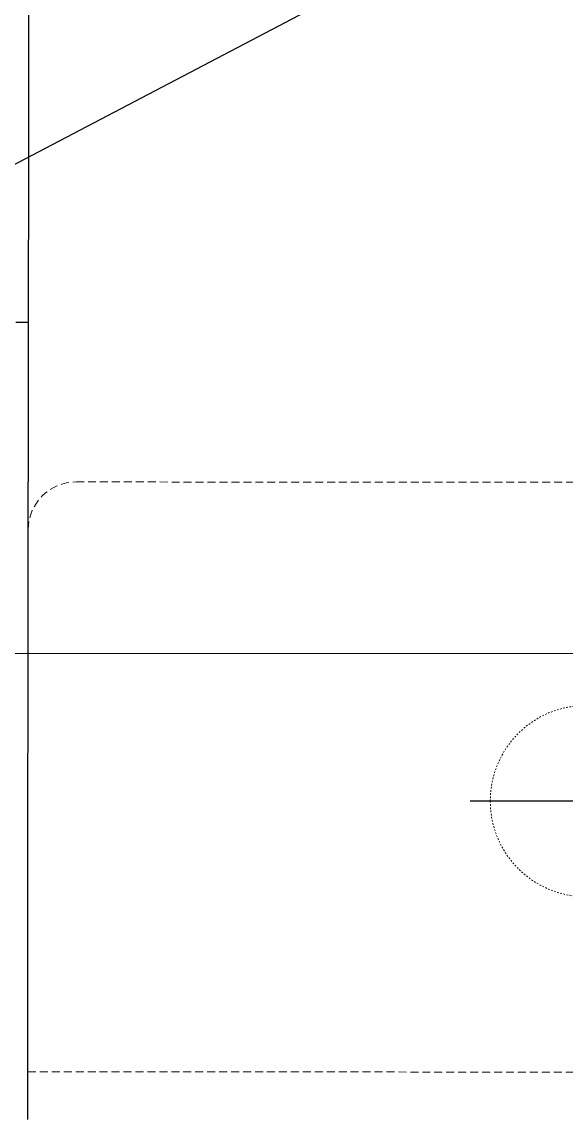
# Model space of a CAD drawing. Header units: millimetres. Extents: x 845401 to 948039, y 511594 to 550263.
# Drawn here: x 903133 to 903167.2, y 536012.5 to 536081.3 of the extents above; entities that cross this region are included whole.
import ezdxf

# ---------------------------------------------------------------- set-up
doc = ezdxf.new("R2010")
doc.units = ezdxf.units.MM
doc.linetypes.add('CENTER', pattern=[0])
doc.linetypes.add('DASHED', pattern=[0.75, 0.5, -0.25])
for name, color, linetype in [('00', 7, 'Continuous'), ('3中心线层', 1, 'CENTER'), ('4文字层', 3, 'Continuous'), ('4虚线层', 6, 'DASHED')]:
    doc.layers.add(name, color=color, linetype=linetype)
doc.layers.add('A-剖-0.10mm.......SECT-L01', color=255, linetype='Continuous', lineweight=18)
doc.layers.add('物流设备', color=7, linetype='Continuous', lineweight=5)

# ---------------------------------------------------------------- blocks, each defined once
blk = doc.blocks.new('*U100537')
at = {"color": 4}
blk.add_lwpolyline([(0, -600), (7920.603, -600), (7920.603, 600), (0, 600)], close=True, dxfattribs=at)
for tag, p in [('设备编号', (485.238, 55.288)), ('设备高度', (489.749, -155.563))]:
    blk.add_attdef(tag, p, '', height=100)
at = {"flags": 1}
blk.add_attdef('设备类型', (14421.904, -37.083), '', height=100, dxfattribs=at)
blk = doc.blocks.new('*U100479')
at = {"color": 7, "linetype": 'Continuous', "lineweight": 25}
for p, q in [((-1886.942, 1622.02), (-1886.942, 442.02)), ((-1886.942, 452.02), (-1886.165, 452.02)), ((-1886.942, 408.02), (-1886.942, 442.02)), ((-1886.942, 402.02), (-1886.942, 408.02))]:
    blk.add_line(p, q, dxfattribs=at)
at = {"layer": '3中心线层'}
blk.add_line((-1929.192, 422.02), (-1914.692, 422.02), dxfattribs=at)
at = {"layer": '4虚线层', "linetype": 'DASHED', "lineweight": 18}
for p, q in [((-1889.942, 442.02), (-2854.138, 442.02)), ((-1886.942, 405.02), (-2857.138, 405.02))]:
    blk.add_line(p, q, dxfattribs=at)
at = {"layer": '4虚线层', "linetype": 'DASHED', "lineweight": 18, "ltscale": 0.15}
blk.add_circle((-1921.942, 422.02), 6, dxfattribs=at)
at = {"layer": '4虚线层', "linetype": 'DASHED', "lineweight": 18}
blk.add_arc((-1889.942, 439.02), 3, 0, 90, dxfattribs=at)
blk = doc.blocks.new('C线')
at = {"layer": '4文字层'}
blk.add_line((986088.753, 475479.723, -3.592), (984888.242, 474850.325, -3.592), dxfattribs=at)
at = {"xscale": -1, "rotation": 359.9712527628268}
blk.add_blockref('*U100479', (983116.099, 474449.194, -3.592), dxfattribs=at)
at = {"layer": '物流设备', "color": 0}
blk.add_blockref('*U100537', (979688.08, 475479.516, 25.376), dxfattribs=at)
blk = doc.blocks.new('BC线平台')
at = {"layer": 'A-剖-0.10mm.......SECT-L01'}
h = blk.add_hatch(dxfattribs=at)
h.set_pattern_fill('CROSS', color=2, scale=50)
h.set_pattern_definition([(0, (691447.87, 341554.85), (317.5, 317.5), [158.75, -476.25]), (90, (691527.24, 341475.47), (-317.5, 317.5), [158.75, -476.25])])
h.paths.add_polyline_path([(772874.462, 370095.421), (786169.72, 370095.421), (786169.72, 367097.042), (772874.462, 367097.042)])

msp = doc.modelspace()

# ---------------------------------------------------------------- block references
at = {"layer": '00'}
for name, p in [('BC线平台', (120688.345, 168041.308, -0.976)), ('C线', (-81869.829, 61162.217))]:
    msp.add_blockref(name, p, dxfattribs=at)

doc.saveas('drawing.dxf')
